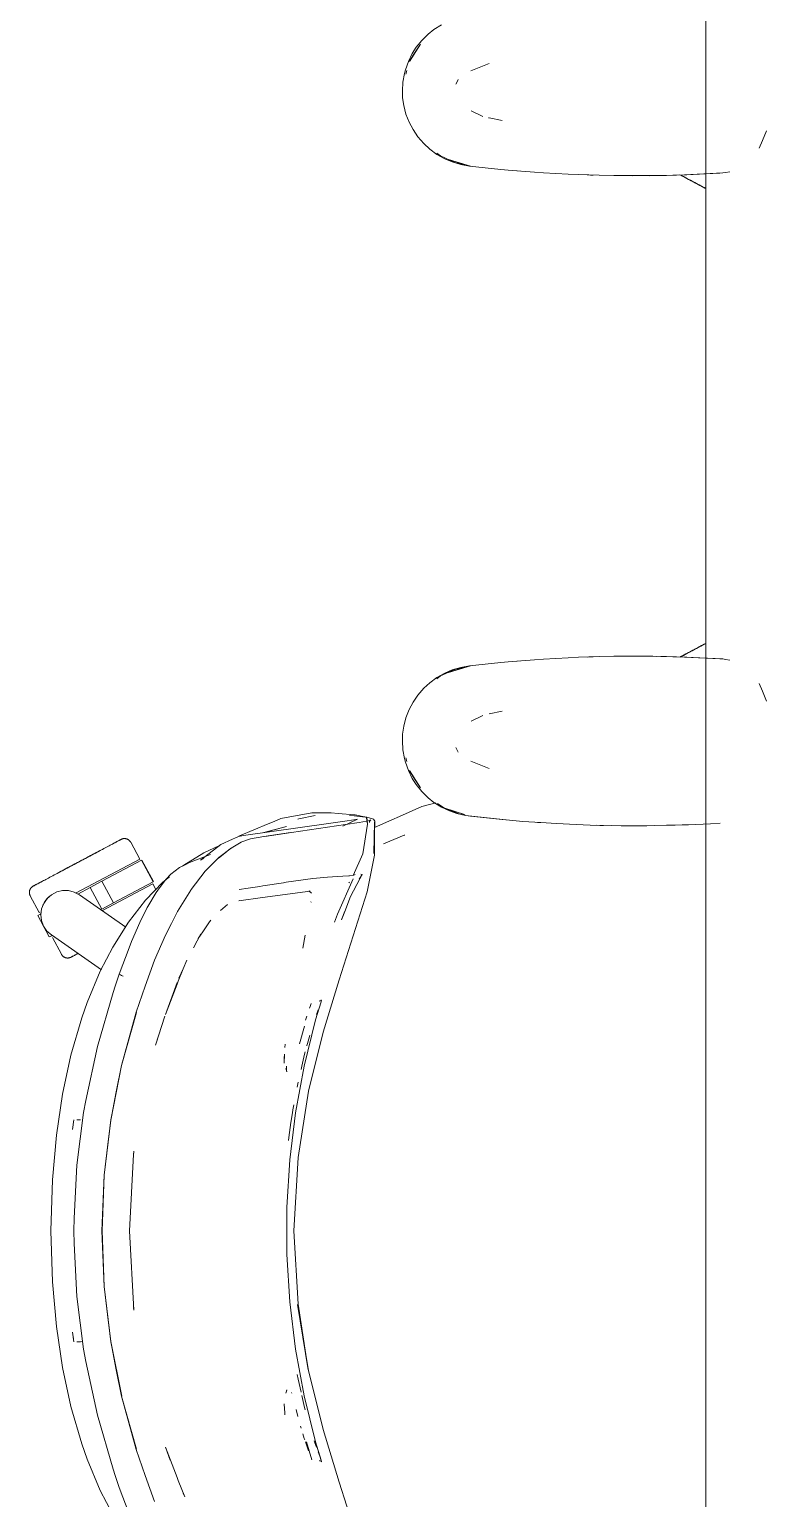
# Model space of a CAD drawing. Header units: millimetres. Extents: x 155920 to 295199, y -4084 to 97293.
# Drawn here: x 194247 to 194668, y 32588 to 33428 of the extents above; entities that cross this region are included whole.
import ezdxf

# ---------------------------------------------------------------- set-up
doc = ezdxf.new("R2010")
doc.units = ezdxf.units.MM
doc.header["$MEASUREMENT"] = 0
doc.layers.add('G-IMPT', color=8, linetype='CONTINUOUS', lineweight=9)
doc.layers.add('I-FURN', color=8, linetype='CONTINUOUS', lineweight=9)

msp = doc.modelspace()

# ---------------------------------------------------------------- linework, layer by layer
at = {"layer": 'G-IMPT'}
for p, q in [((194474.83, 33425.6), (194478.14, 33428.22)), ((194482.46, 33430.95), (194478.14, 33428.22)), ((194464.17, 33409.92), (194470.5, 33419.87)), ((194465.77, 33414.52), (194468.04, 33418.07)), ((194466.34, 33413.59), (194470.5, 33419.87)), ((194471.22, 33422.05), (194468.04, 33418.07)), ((194471.22, 33422.05), (194474.83, 33425.6)), ((194463.53, 33410.01), (194461.82, 33405.24)), ((194463.53, 33410.01), (194465.77, 33414.52)), ((194464.17, 33409.92), (194466.34, 33413.59)), ((194460.37, 33398.16), (194461.25, 33403.11)), ((194461.25, 33403.11), (194461.82, 33405.24)), ((194462.62, 33404.8), (194462, 33402.77)), ((194509.66, 33408.84), (194499.23, 33404.7)), ((194460.08, 33393.12), (194460.37, 33398.16)), ((194460.08, 33393.12), (194460.25, 33389.28)), ((194490.69, 33396.95), (194491.71, 33399.17)), ((194491.71, 33399.17), (194492, 33399.62)), ((194460.9, 33384.76), (194460.25, 33389.28)), ((194460.9, 33384.76), (194462.16, 33379.9)), ((194463.99, 33375.18), (194462.16, 33379.9)), ((194499.32, 33381.75), (194506.11, 33378.48)), ((194509.3, 33377.83), (194509.72, 33377.71)), ((194517.16, 33376.14), (194509.72, 33377.71)), ((194466.18, 33371.02), (194463.99, 33375.18)), ((194466.18, 33371.02), (194469.01, 33366.85)), ((194668.21, 33370.34), (194665.88, 33364.71)), ((194469.01, 33366.85), (194472.33, 33363.02)), ((194475.77, 33359.85), (194472.33, 33363.02)), ((194475.77, 33359.85), (194479.85, 33356.86)), ((194664.04, 33360.32), (194665.88, 33364.71)), ((194479.81, 33357.55), (194481.92, 33355.95)), ((194484.3, 33354.34), (194479.85, 33356.86)), ((194489.99, 33352.22), (194481.92, 33355.95)), ((194484.3, 33354.34), (194488.53, 33352.53)), ((194498.95, 33350.17), (194486.49, 33354)), ((194486.49, 33354), (194495.64, 33351.09)), ((194488.53, 33352.53), (194493.4, 33351.07)), ((194489.99, 33352.22), (194498.39, 33350.3)), ((194498.44, 33350.17), (194493.4, 33351.07)), ((194498.95, 33350.17), (194495.64, 33351.09)), ((194516.37, 33348.27), (194498.44, 33350.17)), ((194520.5, 33347.92), (194516.37, 33348.27)), ((194535.55, 33346.67), (194520.5, 33347.92)), ((194527.37, 33347.32), (194525.69, 33347.49)), ((194535.55, 33346.67), (194540.64, 33346.35)), ((194540.64, 33346.35), (194554.78, 33345.54)), ((194560.8, 33345.28), (194554.78, 33345.54)), ((194560.8, 33345.28), (194572.56, 33344.9)), ((194565.69, 33345.14), (194567.62, 33345.03)), ((194567.62, 33345.03), (194569.12, 33345.02)), ((194580.98, 33344.73), (194572.56, 33344.9)), ((194580.98, 33344.73), (194611, 33344.85)), ((194580.98, 33344.73), (194601.17, 33344.68)), ((194580.98, 33344.73), (194591.78, 33344.64)), ((194611, 33344.85), (194591.78, 33344.64)), ((194601.17, 33344.68), (194622.56, 33345.19)), ((194601.17, 33344.68), (194621.35, 33345.15)), ((194601.17, 33344.68), (194611, 33344.85)), ((194601.17, 33344.72), (194602.73, 33344.71)), ((194603.2, 33344.7), (194605.11, 33344.78)), ((194611, 33344.85), (194622.56, 33345.19)), ((194621.35, 33345.15), (194643.14, 33346.24)), ((194621.35, 33345.15), (194641.53, 33346.12)), ((194622.56, 33345.19), (194621.35, 33345.15)), ((194622.56, 33345.19), (194633.39, 33345.74)), ((194643.14, 33346.24), (194641.53, 33346.12)), ((194643.14, 33346.24), (194644.78, 33346.49)), ((194647.18, 33346.93), (194644.78, 33346.49)), ((194516.37, 33066.41), (194498.44, 33064.51)), ((194520.5, 33066.76), (194516.37, 33066.41)), ((194535.55, 33068.01), (194520.5, 33066.76)), ((194527.37, 33067.36), (194525.69, 33067.19)), ((194535.55, 33068.01), (194540.64, 33068.33)), ((194540.64, 33068.33), (194554.78, 33069.14)), ((194560.8, 33069.4), (194554.78, 33069.14)), ((194560.8, 33069.4), (194572.56, 33069.78)), ((194565.69, 33069.54), (194567.62, 33069.65)), ((194567.62, 33069.65), (194569.12, 33069.66)), ((194580.98, 33069.95), (194572.56, 33069.78)), ((194580.98, 33069.95), (194591.78, 33070.04)), ((194580.98, 33069.95), (194601.17, 33070)), ((194580.98, 33069.95), (194611, 33069.83)), ((194611, 33069.83), (194591.78, 33070.04)), ((194601.17, 33070), (194611, 33069.83)), ((194601.17, 33070), (194622.56, 33069.49)), ((194601.17, 33070), (194621.35, 33069.53)), ((194601.17, 33069.96), (194603.2, 33069.98)), ((194603.2, 33069.98), (194605.11, 33069.9)), ((194611, 33069.83), (194622.56, 33069.49)), ((194622.56, 33069.49), (194621.35, 33069.53)), ((194621.35, 33069.53), (194643.14, 33068.44)), ((194621.35, 33069.53), (194641.53, 33068.56)), ((194622.56, 33069.49), (194633.39, 33068.94)), ((194643.14, 33068.44), (194641.53, 33068.56)), ((194643.14, 33068.44), (194644.78, 33068.19)), ((194647.18, 33067.75), (194644.78, 33068.19)), ((194475.77, 33054.83), (194479.85, 33057.82)), ((194479.81, 33057.13), (194481.92, 33058.73)), ((194484.3, 33060.34), (194479.85, 33057.82)), ((194489.99, 33062.46), (194481.92, 33058.73)), ((194484.3, 33060.34), (194488.53, 33062.15)), ((194498.95, 33064.51), (194486.49, 33060.68)), ((194486.49, 33060.68), (194495.64, 33063.59)), ((194488.53, 33062.15), (194493.4, 33063.61)), ((194489.99, 33062.46), (194498.39, 33064.38)), ((194498.44, 33064.51), (194493.4, 33063.61)), ((194498.95, 33064.51), (194495.64, 33063.59)), ((194469.01, 33047.83), (194472.33, 33051.66)), ((194475.77, 33054.83), (194472.33, 33051.66)), ((194664.04, 33054.36), (194665.88, 33049.97)), ((194668.21, 33044.34), (194665.88, 33049.97)), ((194466.18, 33043.66), (194463.99, 33039.5)), ((194466.18, 33043.66), (194469.01, 33047.83)), ((194460.9, 33029.92), (194462.16, 33034.78)), ((194463.99, 33039.5), (194462.16, 33034.78)), ((194499.32, 33032.93), (194506.11, 33036.2)), ((194517.16, 33038.54), (194509.72, 33036.97)), ((194460.08, 33021.56), (194460.25, 33025.4)), ((194460.9, 33029.92), (194460.25, 33025.4)), ((194460.08, 33021.56), (194460.37, 33016.52)), ((194460.37, 33016.52), (194461.25, 33011.57)), ((194490.69, 33017.73), (194491.71, 33015.51)), ((194491.71, 33015.51), (194492, 33015.06)), ((194461.25, 33011.57), (194461.82, 33009.44)), ((194463.53, 33004.67), (194461.82, 33009.44)), ((194462.62, 33009.88), (194462, 33011.91)), ((194509.66, 33005.84), (194499.23, 33009.98)), ((194463.53, 33004.67), (194465.77, 33000.16)), ((194464.17, 33004.76), (194466.34, 33001.09)), ((194464.17, 33004.76), (194470.5, 32994.81)), ((194465.77, 33000.16), (194468.04, 32996.61)), ((194466.34, 33001.09), (194470.5, 32994.81)), ((194471.22, 32992.63), (194468.04, 32996.61)), ((194471.22, 32992.63), (194474.83, 32989.09)), ((194471.3, 32984.02), (194460.18, 32979.16)), ((194471.3, 32984.02), (194479.12, 32986.27)), ((194474.83, 32989.09), (194478.14, 32986.46)), ((194482.46, 32983.73), (194478.14, 32986.46)), ((194483.79, 32983.34), (194480.21, 32985.76)), ((194482.46, 32983.73), (194487.04, 32981.54)), ((194483.79, 32983.34), (194486.49, 32982.44)), ((194483.79, 32983.34), (194495.64, 32979.52)), ((194493.01, 32979.73), (194484.82, 32982.93)), ((194486.49, 32982.44), (194495.64, 32979.52)), ((194487.04, 32981.54), (194491.18, 32980.09)), ((194366.94, 32967.41), (194383.39, 32974.21)), ((194416.59, 32974.25), (194369.38, 32967.57)), ((194393.8, 32972.7), (194380.85, 32969.19)), ((194393.8, 32972.7), (194381.91, 32969.34)), ((194383.39, 32974.21), (194386.76, 32975.6)), ((194390.62, 32977.19), (194386.76, 32975.6)), ((194408.31, 32980.43), (194390.62, 32977.19)), ((194396.68, 32969.3), (194427.56, 32973.86)), ((194400.87, 32976.98), (194400.3, 32976.82)), ((194410.18, 32979.02), (194400.87, 32976.98)), ((194408.31, 32980.43), (194415.28, 32980.46)), ((194419.45, 32980.46), (194415.28, 32980.46)), ((194416.59, 32974.25), (194427.26, 32975.69)), ((194423.41, 32980.12), (194419.45, 32980.46)), ((194423.41, 32980.12), (194432.73, 32979.31)), ((194426.01, 32972.87), (194434.44, 32976.88)), ((194428.55, 32975.9), (194427.26, 32975.69)), ((194427.56, 32973.86), (194435.41, 32974.97)), ((194433.57, 32976.73), (194428.55, 32975.9)), ((194432.56, 32978.79), (194429.97, 32979.01)), ((194432.61, 32978.79), (194437.25, 32978.28)), ((194432.73, 32979.31), (194433.2, 32979.27)), ((194437.45, 32978.46), (194433.2, 32979.27)), ((194434.44, 32976.88), (194433.57, 32976.73)), ((194441.68, 32976.08), (194435.41, 32974.97)), ((194437.86, 32978.2), (194437.25, 32978.28)), ((194437.45, 32978.46), (194439.77, 32978.02)), ((194437.51, 32956.98), (194440.22, 32974.02)), ((194437.86, 32978.2), (194441.14, 32977.67)), ((194439.54, 32977.61), (194440.16, 32974.06)), ((194439.54, 32977.61), (194440.22, 32974.02)), ((194440.16, 32974.06), (194439.77, 32978.02)), ((194441.06, 32975.91), (194442.15, 32976.47)), ((194441.06, 32975.91), (194441.68, 32976.08)), ((194441.14, 32977.67), (194443, 32977.12)), ((194441.33, 32975.53), (194441.25, 32975.03)), ((194441.33, 32975.53), (194441.65, 32976.07)), ((194441.65, 32976.07), (194442.15, 32976.47)), ((194443.54, 32976.79), (194443, 32977.12)), ((194443.54, 32976.79), (194443.92, 32976.3)), ((194443.7, 32957.17), (194444.28, 32975.61)), ((194443.7, 32957.17), (194444.18, 32975.15)), ((194444.31, 32975.73), (194443.92, 32976.3)), ((194444.31, 32975.73), (194444.12, 32974.86)), ((194444.12, 32974.86), (194444.14, 32974.97)), ((194444.14, 32956.28), (194444.18, 32975.15)), ((194444.18, 32975.15), (194444.14, 32974.97)), ((194452.34, 32975.74), (194444.17, 32972.17)), ((194444.28, 32975.61), (194444.18, 32975.15)), ((194460.18, 32979.16), (194452.34, 32975.74)), ((194496.14, 32978.94), (194491.18, 32980.09)), ((194496.06, 32979.15), (194493.01, 32979.73)), ((194496.14, 32978.94), (194519.09, 32976.48)), ((194496.14, 32978.94), (194498.95, 32978.61)), ((194496.14, 32978.94), (194517.57, 32976.59)), ((194519.09, 32976.48), (194498.95, 32978.61)), ((194517.57, 32976.59), (194528.97, 32975.6)), ((194539.26, 32974.87), (194528.97, 32975.6)), ((194537.22, 32975.01), (194535.8, 32975.14)), ((194537.22, 32975.01), (194539.12, 32974.92)), ((194539.26, 32974.87), (194548.13, 32974.31)), ((194559.44, 32973.77), (194548.13, 32974.31)), ((194559.44, 32973.77), (194567.32, 32973.48)), ((194579.62, 32973.18), (194567.32, 32973.48)), ((194571.19, 32973.4), (194572.84, 32973.32)), ((194572.84, 32973.32), (194574.92, 32973.32)), ((194579.62, 32973.18), (194585.09, 32973.11)), ((194599.81, 32973.1), (194585.09, 32973.11)), ((194604.32, 32973.16), (194599.81, 32973.1)), ((194604.32, 32973.16), (194619.99, 32973.53)), ((194611.04, 32973.33), (194613.26, 32973.33)), ((194615.94, 32973.45), (194613.26, 32973.33)), ((194619.99, 32973.53), (194623.53, 32973.66)), ((194636.09, 32974.27), (194623.53, 32973.66)), ((194636.09, 32974.27), (194641.76, 32974.56)), ((194356.44, 32962.29), (194363.02, 32965.36)), ((194363.02, 32965.36), (194366.38, 32966.93)), ((194365.77, 32966.64), (194366.94, 32967.41)), ((194369.38, 32967.57), (194366.38, 32966.93)), ((194368.45, 32963.86), (194373.24, 32965.61)), ((194373.24, 32965.61), (194380.92, 32966.91)), ((194396.08, 32969.21), (194380.92, 32966.91)), ((194396.68, 32969.3), (194381.49, 32966.98)), ((194396.08, 32969.21), (194381.49, 32966.98)), ((194449.28, 32962.71), (194461.14, 32967.63)), ((194461.4, 32967.74), (194461.14, 32967.63)), ((194335.23, 32950.55), (194346.68, 32957.67)), ((194350.45, 32956.61), (194338.54, 32952.1)), ((194344.79, 32953.38), (194356.44, 32962.29)), ((194346.68, 32957.67), (194355.31, 32961.65)), ((194361.97, 32960.03), (194355.02, 32954.63)), ((194355.02, 32954.63), (194358.6, 32957.44)), ((194355.23, 32954.94), (194362.2, 32960.35)), ((194361.97, 32960.03), (194358.6, 32957.44)), ((194362.2, 32960.35), (194368.03, 32963.64)), ((194368.45, 32963.86), (194368.03, 32963.64)), ((194437.51, 32956.98), (194431.92, 32944.69)), ((194439.94, 32935.32), (194444.14, 32956.28)), ((194332.74, 32949.24), (194327.88, 32945.38)), ((194333.88, 32949.85), (194332.74, 32949.24)), ((194333.88, 32949.85), (194336.31, 32951.03)), ((194335.23, 32950.55), (194334.47, 32950.05)), ((194336.31, 32951.03), (194338.54, 32952.1)), ((194344.79, 32953.38), (194346.74, 32954.49)), ((194355.23, 32954.94), (194347.5, 32947.04)), ((194323.31, 32940.93), (194313.35, 32930.64)), ((194324.98, 32942.35), (194320.27, 32936.22)), ((194326.98, 32943.93), (194323.31, 32940.93)), ((194324.98, 32942.35), (194327.88, 32945.38)), ((194347.5, 32947.04), (194339.47, 32936.6)), ((194392.16, 32940.54), (194380.38, 32938.67)), ((194393.71, 32940.79), (194392.16, 32940.54)), ((194408.92, 32943), (194393.71, 32940.79)), ((194408.92, 32943), (194409, 32943.01)), ((194409, 32943.01), (194417.25, 32943.62)), ((194426.09, 32944.26), (194417.25, 32943.62)), ((194422.97, 32922.5), (194431.89, 32942.66)), ((194426.09, 32944.26), (194429.5, 32944.51)), ((194429.87, 32944.55), (194429.5, 32944.51)), ((194429.51, 32940.49), (194429.95, 32940.76)), ((194429.87, 32944.55), (194432.33, 32944.84)), ((194430.52, 32932.61), (194435.8, 32942.72)), ((194432.33, 32944.84), (194432.39, 32944.86)), ((194433.17, 32945.14), (194432.39, 32944.86)), ((194437.15, 32945.17), (194435.31, 32942.47)), ((194437.15, 32945.17), (194435.8, 32942.72)), ((194436.43, 32945.45), (194437.12, 32945.3)), ((194437.12, 32945.3), (194437.15, 32945.17)), ((194437.15, 32945.17), (194437.18, 32945)), ((194303.55, 32918.04), (194313.35, 32930.64)), ((194314.67, 32926.94), (194319.4, 32934.93)), ((194320.27, 32936.22), (194319.4, 32934.93)), ((194335.42, 32930.25), (194339.31, 32936.34)), ((194339.47, 32936.6), (194339.31, 32936.34)), ((194380.08, 32931.99), (194366.72, 32930.22)), ((194371.89, 32937.35), (194366.81, 32936.6)), ((194371.89, 32937.35), (194378.72, 32938.41)), ((194378.72, 32938.41), (194380.38, 32938.67)), ((194380.08, 32931.99), (194407.41, 32935.73)), ((194408.26, 32934.62), (194406.7, 32935.86)), ((194406.91, 32935.82), (194407.15, 32935.78)), ((194407.41, 32935.73), (194407.15, 32935.78)), ((194423.95, 32885.08), (194439.94, 32935.32)), ((194430.52, 32932.61), (194427.26, 32924.14)), ((194310.14, 32917.88), (194314.67, 32926.94)), ((194310.14, 32917.88), (194314.36, 32926.34)), ((194310.36, 32918.33), (194314.67, 32926.94)), ((194314.67, 32926.94), (194314.36, 32926.34)), ((194328.09, 32917.23), (194331.66, 32924.02)), ((194335.42, 32930.25), (194331.66, 32924.02)), ((194356.22, 32924.72), (194360.13, 32928.05)), ((194366.72, 32930.22), (194367.19, 32930.36)), ((194407.91, 32929.67), (194407.87, 32929.32)), ((194421.22, 32917.92), (194422.97, 32922.5)), ((194425.25, 32919.24), (194427.27, 32924.34)), ((194427.26, 32924.14), (194425.25, 32919.24)), ((194427.27, 32924.34), (194425.48, 32919.81)), ((194303.55, 32918.04), (194294.57, 32903.74)), ((194310.14, 32917.88), (194305.37, 32906.93)), ((194310.36, 32918.33), (194310.14, 32917.88)), ((194328.09, 32917.23), (194324.7, 32910.5)), ((194346.46, 32912.95), (194349.95, 32918.08)), ((194349.95, 32918.08), (194350.7, 32919.19)), ((194305.37, 32906.93), (194303.89, 32903.24)), ((194318.52, 32896.27), (194324.7, 32910.5)), ((194340.82, 32903.29), (194345.01, 32911.39)), ((194343.5, 32908.62), (194346.06, 32912.37)), ((194343.5, 32908.62), (194345.01, 32911.39)), ((194346.06, 32912.37), (194346.46, 32912.95)), ((194403.23, 32903.19), (194404.64, 32910.45)), ((194294.57, 32903.74), (194287.48, 32889.97)), ((194303.89, 32903.24), (194298.32, 32888.28)), ((194279.96, 32871.99), (194287.48, 32889.97)), ((194318.52, 32896.27), (194313.06, 32881.39)), ((194334.75, 32891.39), (194332.03, 32884.31)), ((194334.75, 32891.39), (194332.44, 32885.95)), ((194336.95, 32896.24), (194334.75, 32891.39)), ((194294.76, 32877.74), (194295.95, 32881.35)), ((194298.36, 32888.28), (194295.95, 32881.35)), ((194298.32, 32888.28), (194298.35, 32888.15)), ((194298.35, 32888.15), (194298.36, 32888.28)), ((194298.35, 32888.15), (194298.76, 32887.88)), ((194298.35, 32888.15), (194298.37, 32888.1)), ((194298.76, 32887.88), (194298.37, 32888.1)), ((194299.59, 32887.5), (194298.76, 32887.88)), ((194298.94, 32887.78), (194298.76, 32887.88)), ((194299.59, 32887.5), (194298.94, 32887.78)), ((194299.59, 32887.5), (194300.64, 32887.07)), ((194299.59, 32887.5), (194300.05, 32887.3)), ((194300.64, 32887.07), (194300.05, 32887.3)), ((194308.06, 32866.48), (194313.06, 32881.39)), ((194324.65, 32865.14), (194331.47, 32883.54)), ((194324.65, 32865.14), (194331.36, 32882.59)), ((194331.36, 32882.59), (194332.03, 32884.31)), ((194423.95, 32885.08), (194414.77, 32855.11)), ((194276.89, 32863.26), (194279.96, 32871.99)), ((194285.81, 32846.92), (194294.76, 32877.74)), ((194410.54, 32862.06), (194413.61, 32872.49)), ((194412.72, 32872.74), (194413.33, 32873.13)), ((194412.72, 32872.74), (194412.93, 32872.89)), ((194413.68, 32872.76), (194413.61, 32872.49)), ((194413.75, 32873.05), (194413.68, 32872.76)), ((194413.72, 32873.51), (194413.81, 32873.28)), ((194413.81, 32873.28), (194413.75, 32873.05)), ((194276.89, 32863.26), (194270.72, 32842.02)), ((194299.67, 32835.98), (194308.06, 32866.48)), ((194299.67, 32835.98), (194308.1, 32866.39)), ((194304.32, 32853.23), (194308.1, 32866.39)), ((194319.12, 32847.66), (194324.37, 32864.15)), ((194404.7, 32862.05), (194405.43, 32864.26)), ((194407.42, 32869.81), (194407.04, 32868.8)), ((194407.42, 32869.81), (194408.03, 32871.47)), ((194411.7, 32867.26), (194410.96, 32865.16)), ((194411.7, 32867.26), (194411.94, 32867.92)), ((194404.12, 32858.45), (194401.33, 32848.49)), ((194403.99, 32835.74), (194410.54, 32862.06)), ((194406.46, 32821.42), (194414.77, 32855.11)), ((194285.81, 32846.92), (194279.15, 32816.13)), ((194304.32, 32853.23), (194299.67, 32835.98)), ((194319.12, 32847.66), (194320.2, 32851.1)), ((194392.97, 32846.24), (194393.18, 32848.33)), ((194405.53, 32847.49), (194405.48, 32847.32)), ((194405.85, 32848.63), (194405.53, 32847.49)), ((194405.85, 32848.63), (194406.96, 32852.63)), ((194406.96, 32852.63), (194407.17, 32853.32)), ((194270.72, 32842.02), (194265.9, 32819.65)), ((194392.57, 32837.39), (194392.66, 32842.45)), ((194392.66, 32842.45), (194392.57, 32840.17)), ((194392.57, 32837.39), (194392.57, 32840.17)), ((194404.23, 32842.48), (194402.67, 32835.72)), ((194404.23, 32842.48), (194404.56, 32843.77)), ((194299.67, 32835.98), (194293.5, 32804.85)), ((194299.67, 32835.98), (194293.5, 32804.93)), ((194299.67, 32835.98), (194296.59, 32820.96)), ((194394.11, 32832.33), (194393.42, 32834.28)), ((194393.85, 32835.55), (194393.86, 32835.69)), ((194393.89, 32833.38), (194393.86, 32835.69)), ((194393.89, 32833.38), (194394.11, 32832.33)), ((194403.99, 32835.74), (194399.06, 32809.07)), ((194402.22, 32833.75), (194402.67, 32835.72)), ((194400.02, 32823.7), (194400.56, 32826.52)), ((194406.46, 32821.42), (194400.46, 32783.51)), ((194265.9, 32819.65), (194262.41, 32796.23)), ((194277.96, 32809.21), (194279.15, 32816.13)), ((194293.5, 32804.85), (194296.59, 32820.96)), ((194398.09, 32813.6), (194397.54, 32810.7)), ((194272.31, 32804.94), (194271.66, 32799.52)), ((194276.17, 32804.89), (194274.07, 32804.97)), ((194274.07, 32804.97), (194274.19, 32804.97)), ((194274.15, 32779.04), (194277.96, 32809.21)), ((194289.67, 32773.34), (194293.5, 32804.93)), ((194289.71, 32773.3), (194293.5, 32804.85)), ((194293.5, 32804.85), (194291.55, 32789.38)), ((194399.06, 32809.07), (194395.76, 32782.15)), ((194396.44, 32803.44), (194397.29, 32809.07)), ((194397.29, 32809.07), (194397.54, 32810.7)), ((194262.41, 32796.23), (194260.15, 32770.66)), ((194396.44, 32803.44), (194395.15, 32794.92)), ((194289.71, 32773.3), (194291.55, 32789.38)), ((194395.15, 32794.92), (194394.96, 32793.26)), ((194304.11, 32741.52), (194306.44, 32785.25)), ((194304.17, 32741.52), (194306.44, 32785.25)), ((194306.44, 32785.25), (194306.7, 32787.03)), ((194306.44, 32785.25), (194306.67, 32786.55)), ((194306.71, 32786.8), (194306.67, 32786.55)), ((194394.11, 32755.08), (194395.76, 32782.15)), ((194400.46, 32783.51), (194398.1, 32741.52)), ((194272.53, 32748.83), (194274.15, 32779.04)), ((194289.67, 32773.34), (194288.34, 32741.52)), ((194289.71, 32773.3), (194288.57, 32741.52)), ((194289.04, 32758.4), (194289.71, 32773.3)), ((194260.15, 32770.66), (194259.3, 32741.52)), ((194289.04, 32758.4), (194288.57, 32741.52)), ((194394.11, 32755.08), (194394.11, 32727.96)), ((194272.53, 32748.83), (194272.44, 32741.52)), ((194259.3, 32741.52), (194260.15, 32712.38)), ((194272.53, 32734.21), (194272.44, 32741.52)), ((194288.34, 32741.52), (194289.67, 32709.7)), ((194289.71, 32709.74), (194288.57, 32741.52)), ((194289.04, 32724.64), (194288.57, 32741.52)), ((194304.17, 32741.52), (194306.67, 32696.18)), ((194400.46, 32699.53), (194398.1, 32741.52)), ((194272.53, 32734.21), (194274.15, 32704.01)), ((194289.71, 32709.74), (194289.04, 32724.64)), ((194394.11, 32727.96), (194395.76, 32700.89)), ((194260.15, 32712.38), (194262.41, 32686.81)), ((194274.15, 32704.01), (194277.96, 32673.84)), ((194289.67, 32709.7), (194293.5, 32678.11)), ((194291.55, 32693.67), (194289.71, 32709.74)), ((194289.71, 32709.74), (194293.5, 32678.19)), ((194306.67, 32696.18), (194306.44, 32697.79)), ((194306.44, 32697.79), (194306.67, 32696.49)), ((194306.71, 32696.24), (194306.67, 32696.49)), ((194399.06, 32673.97), (194395.76, 32700.89)), ((194406.46, 32661.62), (194400.2, 32699.36)), ((194400.2, 32699.36), (194406.19, 32662)), ((194400.46, 32699.53), (194406.19, 32662)), ((194291.55, 32693.67), (194293.5, 32678.19)), ((194262.41, 32686.81), (194265.9, 32663.39)), ((194272.31, 32678.11), (194271.66, 32683.52)), ((194272.23, 32679.75), (194271.66, 32683.52)), ((194274.07, 32678.08), (194276.17, 32678.15)), ((194274.07, 32678.08), (194274.19, 32678.08)), ((194277.41, 32678.19), (194276.17, 32678.15)), ((194277.96, 32673.84), (194279.15, 32666.92)), ((194293.5, 32678.19), (194296.59, 32662.09)), ((194293.5, 32678.19), (194299.71, 32646.95)), ((194299.71, 32646.95), (194293.5, 32678.11)), ((194403.99, 32647.3), (194399.06, 32673.97)), ((194270.72, 32641.03), (194265.9, 32663.39)), ((194279.15, 32666.92), (194285.81, 32636.13)), ((194299.67, 32647.06), (194296.59, 32662.09)), ((194400.04, 32659.35), (194400.51, 32656.71)), ((194400.51, 32656.71), (194402.22, 32649.29)), ((194414.77, 32627.94), (194406.46, 32661.62)), ((194304.32, 32629.82), (194299.67, 32647.06)), ((194299.67, 32647.06), (194308.1, 32616.65)), ((194299.67, 32647.06), (194308.06, 32616.57)), ((194394.11, 32650.71), (194393.42, 32648.76)), ((194394.11, 32650.71), (194393.89, 32649.66)), ((194396.78, 32649.11), (194396.91, 32648.7)), ((194402.67, 32647.32), (194404.23, 32640.57)), ((194403.99, 32647.3), (194410.54, 32620.98)), ((194276.89, 32619.78), (194270.72, 32641.03)), ((194392.57, 32642.62), (194392.58, 32641.92)), ((194392.68, 32640.55), (194392.58, 32641.92)), ((194392.68, 32640.55), (194392.95, 32636.84)), ((194392.95, 32636.84), (194392.99, 32636.36)), ((194400.37, 32635.49), (194399.38, 32639.35)), ((194400.37, 32635.49), (194399.98, 32637.01)), ((194404.23, 32640.57), (194404.57, 32639.28)), ((194294.76, 32605.3), (194285.81, 32636.13)), ((194304.32, 32629.82), (194308.1, 32616.65)), ((194402.28, 32628.7), (194401.95, 32629.81)), ((194279.96, 32611.05), (194276.89, 32619.78)), ((194404.06, 32622.91), (194403.27, 32625.4)), ((194404.31, 32622.13), (194404.06, 32622.91)), ((194405.46, 32618.69), (194404.69, 32620.99)), ((194405.35, 32620.99), (194408.38, 32610.56)), ((194409.91, 32620.99), (194409.76, 32621.44)), ((194409.91, 32620.99), (194410.65, 32618.76)), ((194410.54, 32620.98), (194413.81, 32609.76)), ((194410.54, 32620.98), (194413.6, 32610.45)), ((194410.54, 32620.98), (194413.66, 32610.16)), ((194414.77, 32627.94), (194423.95, 32597.96)), ((194313.06, 32601.65), (194308.06, 32616.57)), ((194324.65, 32617.9), (194327.37, 32610.47)), ((194324.65, 32617.9), (194331.36, 32600.46)), ((194405.46, 32618.69), (194405.71, 32617.97)), ((194406.47, 32615.81), (194405.71, 32617.97)), ((194410.93, 32617.96), (194410.65, 32618.76)), ((194411.92, 32615.21), (194412.27, 32614.24)), ((194412.27, 32614.24), (194412.67, 32613.17)), ((194279.96, 32611.05), (194287.48, 32593.08)), ((194294.76, 32605.3), (194295.95, 32601.69)), ((194412.72, 32610.3), (194413.33, 32609.92)), ((194412.72, 32610.3), (194412.93, 32610.15)), ((194413.6, 32610.45), (194413.66, 32610.16)), ((194413.81, 32609.76), (194413.68, 32609.52)), ((194298.29, 32594.87), (194295.95, 32601.69)), ((194298.29, 32594.87), (194303.89, 32579.8)), ((194313.06, 32601.65), (194318.52, 32586.77)), ((194331.36, 32600.46), (194332.03, 32598.73)), ((194332.03, 32598.73), (194335.75, 32589.4)), ((194423.95, 32597.96), (194439.94, 32547.72)), ((194287.48, 32593.08), (194294.57, 32579.3)), ((194335.75, 32589.4), (194334.75, 32591.65))]:
    msp.add_line(p, q, dxfattribs=at)
at = {"layer": 'I-FURN'}
for p, q in [((194633.39, 34207.34), (194633.39, 32207.34)), ((194619.65, 33344.71), (194618.67, 33345.23)), ((194619.12, 33344.99), (194620.11, 33344.46)), ((194620.64, 33344.18), (194619.65, 33344.71)), ((194620.11, 33344.46), (194621.1, 33343.94)), ((194621.64, 33343.65), (194620.64, 33344.18)), ((194621.1, 33343.94), (194622.1, 33343.4)), ((194622.64, 33343.12), (194621.64, 33343.65)), ((194622.1, 33343.4), (194623.1, 33342.87)), ((194623.65, 33342.58), (194622.64, 33343.12)), ((194623.1, 33342.87), (194624.11, 33342.34)), ((194624.65, 33342.05), (194623.65, 33342.58)), ((194624.11, 33342.34), (194625.11, 33341.8)), ((194625.66, 33341.51), (194624.65, 33342.05)), ((194625.11, 33341.8), (194626.12, 33341.27)), ((194626.66, 33340.98), (194625.66, 33341.51)), ((194626.12, 33341.27), (194627.12, 33340.74)), ((194627.66, 33340.45), (194626.66, 33340.98)), ((194627.12, 33340.74), (194628.12, 33340.21)), ((194628.65, 33339.92), (194627.66, 33340.45)), ((194628.12, 33340.21), (194629.11, 33339.68)), ((194629.64, 33339.4), (194628.65, 33339.92)), ((194629.11, 33339.68), (194630.09, 33339.16)), ((194630.62, 33338.88), (194629.64, 33339.4)), ((194630.09, 33339.16), (194631.07, 33338.64)), ((194631.59, 33338.36), (194630.62, 33338.88)), ((194631.07, 33338.64), (194632.03, 33338.12)), ((194632.54, 33337.85), (194631.59, 33338.36)), ((194632.03, 33338.12), (194632.98, 33337.62)), ((194633.49, 33337.35), (194632.54, 33337.85)), ((194625.11, 33072.88), (194626.12, 33073.41)), ((194626.66, 33073.7), (194625.66, 33073.17)), ((194626.12, 33073.41), (194627.12, 33073.94)), ((194627.66, 33074.23), (194626.66, 33073.7)), ((194627.12, 33073.94), (194628.12, 33074.48)), ((194628.65, 33074.76), (194627.66, 33074.23)), ((194628.12, 33074.48), (194629.11, 33075)), ((194629.64, 33075.28), (194628.65, 33074.76)), ((194629.11, 33075), (194630.09, 33075.52)), ((194630.62, 33075.81), (194629.64, 33075.28)), ((194630.09, 33075.52), (194631.07, 33076.04)), ((194631.59, 33076.32), (194630.62, 33075.81)), ((194631.07, 33076.04), (194632.03, 33076.56)), ((194632.54, 33076.83), (194631.59, 33076.32)), ((194632.03, 33076.56), (194632.98, 33077.06)), ((194633.49, 33077.33), (194632.54, 33076.83)), ((194619.65, 33069.97), (194618.67, 33069.45)), ((194619.12, 33069.69), (194620.11, 33070.22)), ((194620.64, 33070.5), (194619.65, 33069.97)), ((194620.11, 33070.22), (194621.1, 33070.75)), ((194621.64, 33071.03), (194620.64, 33070.5)), ((194621.1, 33070.75), (194622.1, 33071.28)), ((194622.64, 33071.56), (194621.64, 33071.03)), ((194622.1, 33071.28), (194623.1, 33071.81)), ((194623.65, 33072.1), (194622.64, 33071.56)), ((194623.1, 33071.81), (194624.11, 33072.34)), ((194624.65, 33072.63), (194623.65, 33072.1)), ((194624.11, 33072.34), (194625.11, 33072.88)), ((194625.66, 33073.17), (194624.65, 33072.63)), ((194296.99, 32964.02), (194296.55, 32963.78)), ((194296.76, 32963.9), (194297.19, 32964.12)), ((194297.4, 32964.24), (194296.99, 32964.02)), ((194297.19, 32964.12), (194297.58, 32964.33)), ((194297.78, 32964.44), (194297.4, 32964.24)), ((194297.58, 32964.33), (194297.93, 32964.52)), ((194298.11, 32964.62), (194297.78, 32964.44)), ((194297.93, 32964.52), (194298.25, 32964.69)), ((194298.41, 32964.77), (194298.11, 32964.62)), ((194298.25, 32964.69), (194298.53, 32964.84)), ((194298.67, 32964.91), (194298.41, 32964.77)), ((194298.53, 32964.84), (194298.77, 32964.97)), ((194298.89, 32965.03), (194298.67, 32964.91)), ((194298.77, 32964.97), (194298.97, 32965.07)), ((194299.07, 32965.12), (194298.89, 32965.03)), ((194298.97, 32965.07), (194299.14, 32965.16)), ((194299.21, 32965.2), (194299.07, 32965.12)), ((194299.14, 32965.16), (194299.26, 32965.23)), ((194299.31, 32965.25), (194299.21, 32965.2)), ((194299.26, 32965.23), (194299.34, 32965.27)), ((194299.37, 32965.28), (194299.31, 32965.25)), ((194299.34, 32965.27), (194299.38, 32965.29)), ((194299.39, 32965.29), (194299.37, 32965.28)), ((194299.38, 32965.29), (194299.39, 32965.29)), ((194299.39, 32965.29), (194299.53, 32965.37)), ((194299.53, 32965.37), (194299.68, 32965.43)), ((194299.68, 32965.43), (194299.83, 32965.5)), ((194299.83, 32965.5), (194299.98, 32965.55)), ((194299.98, 32965.55), (194300.13, 32965.6)), ((194300.13, 32965.6), (194300.29, 32965.64)), ((194300.29, 32965.64), (194300.44, 32965.68)), ((194300.44, 32965.68), (194300.6, 32965.71)), ((194300.6, 32965.71), (194300.76, 32965.73)), ((194300.76, 32965.73), (194300.92, 32965.75)), ((194300.92, 32965.75), (194301.08, 32965.76)), ((194301.08, 32965.76), (194301.24, 32965.77)), ((194301.24, 32965.77), (194301.41, 32965.76)), ((194301.41, 32965.76), (194301.57, 32965.76)), ((194301.57, 32965.76), (194301.73, 32965.74)), ((194301.73, 32965.74), (194301.89, 32965.72)), ((194301.89, 32965.72), (194302.05, 32965.69)), ((194302.05, 32965.69), (194302.2, 32965.66)), ((194302.2, 32965.66), (194302.36, 32965.62)), ((194302.36, 32965.62), (194302.51, 32965.57)), ((194302.51, 32965.57), (194302.67, 32965.52)), ((194302.67, 32965.52), (194302.82, 32965.46)), ((194302.82, 32965.46), (194302.96, 32965.4)), ((194302.96, 32965.4), (194303.11, 32965.33)), ((194303.11, 32965.33), (194303.25, 32965.25)), ((194303.25, 32965.25), (194303.39, 32965.17)), ((194303.39, 32965.17), (194303.53, 32965.08)), ((194303.53, 32965.08), (194303.66, 32964.99)), ((194303.66, 32964.99), (194303.79, 32964.89)), ((194303.79, 32964.89), (194303.91, 32964.79)), ((194303.91, 32964.79), (194304.03, 32964.68)), ((194304.03, 32964.68), (194304.15, 32964.57)), ((194304.15, 32964.57), (194304.26, 32964.45)), ((194304.26, 32964.45), (194304.36, 32964.33)), ((194304.36, 32964.33), (194304.46, 32964.21)), ((194304.46, 32964.21), (194304.56, 32964.08)), ((194304.56, 32964.08), (194304.65, 32963.94)), ((194281.46, 32955.76), (194280.49, 32955.25)), ((194280.94, 32955.48), (194281.9, 32956)), ((194282.41, 32956.27), (194281.46, 32955.76)), ((194281.9, 32956), (194282.85, 32956.5)), ((194283.36, 32956.77), (194282.41, 32956.27)), ((194282.85, 32956.5), (194283.79, 32957)), ((194284.29, 32957.27), (194283.36, 32956.77)), ((194283.79, 32957), (194284.71, 32957.49)), ((194285.2, 32957.75), (194284.29, 32957.27)), ((194284.71, 32957.49), (194285.62, 32957.97)), ((194286.1, 32958.23), (194285.2, 32957.75)), ((194285.62, 32957.97), (194286.5, 32958.44)), ((194286.97, 32958.69), (194286.1, 32958.23)), ((194286.5, 32958.44), (194287.37, 32958.91)), ((194287.83, 32959.15), (194286.97, 32958.69)), ((194287.37, 32958.91), (194288.22, 32959.36)), ((194288.67, 32959.59), (194287.83, 32959.15)), ((194289.48, 32960.03), (194288.67, 32959.59)), ((194290.27, 32960.44), (194289.48, 32960.03)), ((194291.03, 32960.85), (194290.27, 32960.44)), ((194291.76, 32961.24), (194291.03, 32960.85)), ((194292.47, 32961.62), (194291.76, 32961.24)), ((194293.15, 32961.98), (194292.47, 32961.62)), ((194293.8, 32962.32), (194293.15, 32961.98)), ((194294.41, 32962.65), (194293.8, 32962.32)), ((194295, 32962.96), (194294.41, 32962.65)), ((194294.69, 32962.79), (194295.25, 32963.1)), ((194295.55, 32963.25), (194295, 32962.96)), ((194295.25, 32963.1), (194295.79, 32963.38)), ((194296.06, 32963.53), (194295.55, 32963.25)), ((194295.79, 32963.38), (194296.29, 32963.65)), ((194296.55, 32963.78), (194296.06, 32963.53)), ((194296.29, 32963.65), (194296.76, 32963.9)), ((194304.65, 32963.94), (194304.74, 32963.81)), ((194304.74, 32963.81), (194304.82, 32963.67)), ((194304.82, 32963.67), (194304.84, 32963.63)), ((194309.99, 32953.94), (194304.84, 32963.63)), ((194265.65, 32947.36), (194264.71, 32946.86)), ((194265.14, 32947.09), (194266.09, 32947.59)), ((194266.6, 32947.86), (194265.65, 32947.36)), ((194266.09, 32947.59), (194267.04, 32948.1)), ((194267.56, 32948.37), (194266.6, 32947.86)), ((194267.04, 32948.1), (194268.01, 32948.61)), ((194268.54, 32948.89), (194267.56, 32948.37)), ((194268.01, 32948.61), (194268.99, 32949.13)), ((194269.52, 32949.42), (194268.54, 32948.89)), ((194268.99, 32949.13), (194269.98, 32949.66)), ((194270.51, 32949.94), (194269.52, 32949.42)), ((194269.98, 32949.66), (194270.97, 32950.19)), ((194271.51, 32950.47), (194270.51, 32949.94)), ((194270.97, 32950.19), (194271.97, 32950.72)), ((194272.51, 32951), (194271.51, 32950.47)), ((194271.97, 32950.72), (194272.97, 32951.25)), ((194273.52, 32951.54), (194272.51, 32951)), ((194272.97, 32951.25), (194273.98, 32951.78)), ((194309.99, 32953.94), (194273.38, 32934.48)), ((194274.52, 32952.07), (194273.52, 32951.54)), ((194273.98, 32951.78), (194274.98, 32952.32)), ((194275.53, 32952.61), (194274.52, 32952.07)), ((194274.98, 32952.32), (194275.99, 32952.85)), ((194276.53, 32953.14), (194275.53, 32952.61)), ((194275.99, 32952.85), (194276.99, 32953.39)), ((194277.53, 32953.67), (194276.53, 32953.14)), ((194276.99, 32953.39), (194277.99, 32953.92)), ((194278.52, 32954.2), (194277.53, 32953.67)), ((194277.99, 32953.92), (194278.98, 32954.44)), ((194279.51, 32954.73), (194278.52, 32954.2)), ((194278.98, 32954.44), (194279.96, 32954.97)), ((194280.49, 32955.25), (194279.51, 32954.73)), ((194279.96, 32954.97), (194280.94, 32955.48)), ((194288.4, 32941.33), (194311.11, 32953.41)), ((194311.11, 32953.41), (194317.68, 32941.05)), ((194317.85, 32941.14), (194311.28, 32953.5)), ((194249.43, 32938.73), (194249.61, 32938.83)), ((194249.73, 32938.89), (194249.53, 32938.78)), ((194249.61, 32938.83), (194249.83, 32938.95)), ((194249.97, 32939.02), (194249.73, 32938.89)), ((194249.83, 32938.95), (194250.09, 32939.08)), ((194250.25, 32939.17), (194249.97, 32939.02)), ((194250.09, 32939.08), (194250.39, 32939.24)), ((194250.56, 32939.34), (194250.25, 32939.17)), ((194250.39, 32939.24), (194250.72, 32939.42)), ((194250.92, 32939.52), (194250.56, 32939.34)), ((194250.72, 32939.42), (194251.1, 32939.62)), ((194251.31, 32939.73), (194250.92, 32939.52)), ((194251.1, 32939.62), (194251.51, 32939.84)), ((194251.74, 32939.96), (194251.31, 32939.73)), ((194251.51, 32939.84), (194251.95, 32940.07)), ((194252.21, 32940.21), (194251.74, 32939.96)), ((194251.95, 32940.07), (194252.44, 32940.33)), ((194252.71, 32940.48), (194252.21, 32940.21)), ((194252.44, 32940.33), (194252.95, 32940.6)), ((194253.25, 32940.76), (194252.71, 32940.48)), ((194252.95, 32940.6), (194253.5, 32940.9)), ((194253.81, 32941.06), (194253.25, 32940.76)), ((194253.5, 32940.9), (194254.09, 32941.21)), ((194254.42, 32941.38), (194253.81, 32941.06)), ((194255.05, 32941.72), (194254.42, 32941.38)), ((194255.71, 32942.07), (194255.05, 32941.72)), ((194256.41, 32942.44), (194255.71, 32942.07)), ((194257.13, 32942.83), (194256.41, 32942.44)), ((194257.88, 32943.22), (194257.13, 32942.83)), ((194258.66, 32943.64), (194257.88, 32943.22)), ((194259.46, 32944.06), (194258.66, 32943.64)), ((194260.28, 32944.5), (194259.46, 32944.06)), ((194261.13, 32944.95), (194260.28, 32944.5)), ((194262, 32945.41), (194261.13, 32944.95)), ((194262.88, 32945.89), (194262, 32945.41)), ((194263.79, 32946.37), (194262.88, 32945.89)), ((194263.3, 32946.11), (194264.21, 32946.59)), ((194264.71, 32946.86), (194263.79, 32946.37)), ((194264.21, 32946.59), (194265.14, 32947.09)), ((194281.76, 32937.8), (194288.4, 32941.33)), ((194288.4, 32941.33), (194294.97, 32928.97)), ((194317.5, 32939.82), (194288.8, 32924.56)), ((194317.68, 32941.05), (194294.97, 32928.97)), ((194319.18, 32936.66), (194317.5, 32939.82)), ((194246.97, 32934.97), (194246.98, 32935.13)), ((194246.98, 32934.81), (194246.97, 32934.97)), ((194246.98, 32935.29), (194247, 32935.45)), ((194246.98, 32935.13), (194246.98, 32935.29)), ((194246.99, 32934.65), (194246.98, 32934.81)), ((194247.01, 32934.49), (194246.99, 32934.65)), ((194247, 32935.45), (194247.02, 32935.61)), ((194247.03, 32934.33), (194247.01, 32934.49)), ((194247.02, 32935.61), (194247.05, 32935.77)), ((194247.06, 32934.17), (194247.03, 32934.33)), ((194247.05, 32935.77), (194247.08, 32935.93)), ((194247.1, 32934.01), (194247.06, 32934.17)), ((194247.08, 32935.93), (194247.12, 32936.08)), ((194247.14, 32933.86), (194247.1, 32934.01)), ((194247.12, 32936.08), (194247.17, 32936.24)), ((194247.19, 32933.7), (194247.14, 32933.86)), ((194247.17, 32936.24), (194247.22, 32936.39)), ((194247.25, 32933.55), (194247.19, 32933.7)), ((194247.22, 32936.39), (194247.28, 32936.54)), ((194247.31, 32933.4), (194247.25, 32933.55)), ((194247.28, 32936.54), (194247.34, 32936.69)), ((194247.37, 32933.26), (194247.31, 32933.4)), ((194247.34, 32936.69), (194247.41, 32936.83)), ((194247.45, 32933.11), (194247.37, 32933.26)), ((194247.41, 32936.83), (194247.49, 32936.98)), ((194247.45, 32933.11), (194252.6, 32923.43)), ((194247.49, 32936.98), (194247.57, 32937.12)), ((194247.57, 32937.12), (194247.66, 32937.25)), ((194247.66, 32937.25), (194247.75, 32937.38)), ((194247.75, 32937.38), (194247.85, 32937.51)), ((194247.85, 32937.51), (194247.95, 32937.64)), ((194247.95, 32937.64), (194248.06, 32937.76)), ((194248.06, 32937.76), (194248.17, 32937.87)), ((194248.17, 32937.87), (194248.29, 32937.98)), ((194248.29, 32937.98), (194248.41, 32938.09)), ((194248.41, 32938.09), (194248.54, 32938.19)), ((194248.54, 32938.19), (194248.66, 32938.29)), ((194248.66, 32938.29), (194248.8, 32938.38)), ((194248.8, 32938.38), (194248.93, 32938.46)), ((194248.93, 32938.46), (194249.07, 32938.54)), ((194249.07, 32938.54), (194249.11, 32938.56)), ((194249.11, 32938.56), (194249.13, 32938.57)), ((194249.12, 32938.57), (194249.11, 32938.56)), ((194249.16, 32938.59), (194249.12, 32938.57)), ((194249.13, 32938.57), (194249.19, 32938.61)), ((194249.24, 32938.63), (194249.16, 32938.59)), ((194249.19, 32938.61), (194249.29, 32938.66)), ((194249.36, 32938.7), (194249.24, 32938.63)), ((194249.29, 32938.66), (194249.43, 32938.73)), ((194249.53, 32938.78), (194249.36, 32938.7)), ((194255.2, 32928.71), (194257.13, 32931.47)), ((194257.97, 32932.33), (194255.67, 32929.55)), ((194257.13, 32931.47), (194259.67, 32933.69)), ((194259.39, 32933.49), (194257.97, 32932.33)), ((194259.67, 32933.69), (194262.67, 32935.24)), ((194262.67, 32935.24), (194265.95, 32936.03)), ((194265.95, 32936.03), (194269.32, 32936)), ((194269.32, 32936), (194272.59, 32935.17)), ((194272.59, 32935.17), (194275.57, 32933.59)), ((194274.7, 32934.05), (194281.76, 32937.8)), ((194275.57, 32933.59), (194302, 32915.08)), ((194281.76, 32937.8), (194288.33, 32925.44)), ((194251.79, 32921.86), (194253.18, 32922.6)), ((194252.97, 32923.63), (194252.6, 32923.43)), ((194253.18, 32922.6), (194253.09, 32922.56)), ((194253.58, 32921.85), (194253.18, 32922.6)), ((194253.55, 32922.22), (194253.98, 32925.56)), ((194253.93, 32918.87), (194253.55, 32922.22)), ((194253.98, 32925.56), (194255.2, 32928.71)), ((194294.97, 32928.97), (194288.33, 32925.44)), ((194251.79, 32921.86), (194258.36, 32909.5)), ((194255.11, 32915.7), (194253.93, 32918.87)), ((194257.01, 32912.92), (194255.11, 32915.7)), ((194259.52, 32910.66), (194257.01, 32912.92)), ((194259.75, 32910.24), (194258.36, 32909.5)), ((194288.11, 32890.64), (194259.52, 32910.66)), ((194259.67, 32910.2), (194259.75, 32910.24)), ((194260.11, 32909.3), (194265.26, 32899.61)), ((194265.28, 32899.58), (194265.26, 32899.61)), ((194265.36, 32899.44), (194265.28, 32899.58)), ((194265.44, 32899.3), (194265.36, 32899.44)), ((194265.53, 32899.17), (194265.44, 32899.3)), ((194265.63, 32899.04), (194265.53, 32899.17)), ((194265.73, 32898.91), (194265.63, 32899.04)), ((194265.84, 32898.79), (194265.73, 32898.91)), ((194265.95, 32898.67), (194265.84, 32898.79)), ((194266.06, 32898.56), (194265.95, 32898.67)), ((194266.18, 32898.45), (194266.06, 32898.56)), ((194266.31, 32898.35), (194266.18, 32898.45)), ((194266.44, 32898.25), (194266.31, 32898.35)), ((194266.57, 32898.16), (194266.44, 32898.25)), ((194266.7, 32898.07), (194266.57, 32898.16)), ((194266.84, 32897.99), (194266.7, 32898.07)), ((194266.99, 32897.92), (194266.84, 32897.99)), ((194267.13, 32897.84), (194266.99, 32897.92)), ((194267.28, 32897.78), (194267.13, 32897.84)), ((194267.43, 32897.72), (194267.28, 32897.78)), ((194267.58, 32897.67), (194267.43, 32897.72)), ((194267.74, 32897.62), (194267.58, 32897.67)), ((194267.89, 32897.58), (194267.74, 32897.62)), ((194268.05, 32897.55), (194267.89, 32897.58)), ((194268.21, 32897.52), (194268.05, 32897.55)), ((194268.37, 32897.5), (194268.21, 32897.52)), ((194268.53, 32897.49), (194268.37, 32897.5)), ((194268.69, 32897.48), (194268.53, 32897.49)), ((194268.85, 32897.48), (194268.69, 32897.48)), ((194269.01, 32897.48), (194268.85, 32897.48)), ((194269.17, 32897.49), (194269.01, 32897.48)), ((194269.33, 32897.51), (194269.17, 32897.49)), ((194269.49, 32897.53), (194269.33, 32897.51)), ((194269.65, 32897.56), (194269.49, 32897.53)), ((194269.81, 32897.6), (194269.65, 32897.56)), ((194269.96, 32897.64), (194269.81, 32897.6)), ((194270.12, 32897.69), (194269.96, 32897.64)), ((194270.27, 32897.75), (194270.12, 32897.69)), ((194270.42, 32897.81), (194270.27, 32897.75)), ((194270.56, 32897.87), (194270.42, 32897.81)), ((194270.71, 32897.95), (194270.56, 32897.87)), ((194270.76, 32897.97), (194270.71, 32897.95)), ((194270.71, 32897.95), (194270.73, 32897.96)), ((194270.71, 32897.95), (194270.71, 32897.95)), ((194270.73, 32897.96), (194270.79, 32897.99)), ((194270.84, 32898.02), (194270.76, 32897.97)), ((194270.79, 32897.99), (194270.89, 32898.04)), ((194270.96, 32898.08), (194270.84, 32898.02)), ((194270.89, 32898.04), (194271.03, 32898.12)), ((194271.12, 32898.17), (194270.96, 32898.08)), ((194271.03, 32898.12), (194271.21, 32898.21)), ((194271.32, 32898.27), (194271.12, 32898.17)), ((194271.21, 32898.21), (194271.43, 32898.33)), ((194271.56, 32898.4), (194271.32, 32898.27)), ((194271.43, 32898.33), (194271.69, 32898.47)), ((194271.84, 32898.55), (194271.56, 32898.4)), ((194271.69, 32898.47), (194271.98, 32898.63)), ((194272.16, 32898.72), (194271.84, 32898.55)), ((194271.98, 32898.63), (194272.32, 32898.8)), ((194272.52, 32898.91), (194272.16, 32898.72)), ((194272.32, 32898.8), (194272.69, 32899)), ((194272.91, 32899.12), (194272.52, 32898.91)), ((194272.69, 32899), (194273.1, 32899.22)), ((194273.34, 32899.35), (194272.91, 32899.12)), ((194273.1, 32899.22), (194273.55, 32899.46)), ((194273.8, 32899.59), (194273.34, 32899.35)), ((194273.55, 32899.46), (194274.03, 32899.71)), ((194274.31, 32899.86), (194273.8, 32899.59)), ((194274.03, 32899.71), (194274.55, 32899.99)), ((194274.84, 32900.14), (194274.31, 32899.86))]:
    msp.add_line(p, q, dxfattribs=at)
for points in [[(194256.52, 32930.76), (194256.85, 32931.18), (194257.19, 32931.61), (194257.62, 32931.99)], [(194253.58, 32921.85), (194253.57, 32922.08), (194253.57, 32922.62), (194253.61, 32923.29), (194253.65, 32923.66)]]:
    msp.add_open_spline(points, degree=3, dxfattribs=at)
msp.add_open_spline([(194254.18, 32926.27), (194254.32, 32926.73), (194254.54, 32927.36), (194254.84, 32928), (194254.92, 32928.15)], degree=3, knots=[-0.6, -0.6, -0.6, -0.6, -0.5, -0.4680239, -0.4680239, -0.4680239, -0.4680239], dxfattribs=at)

doc.saveas('drawing.dxf')
